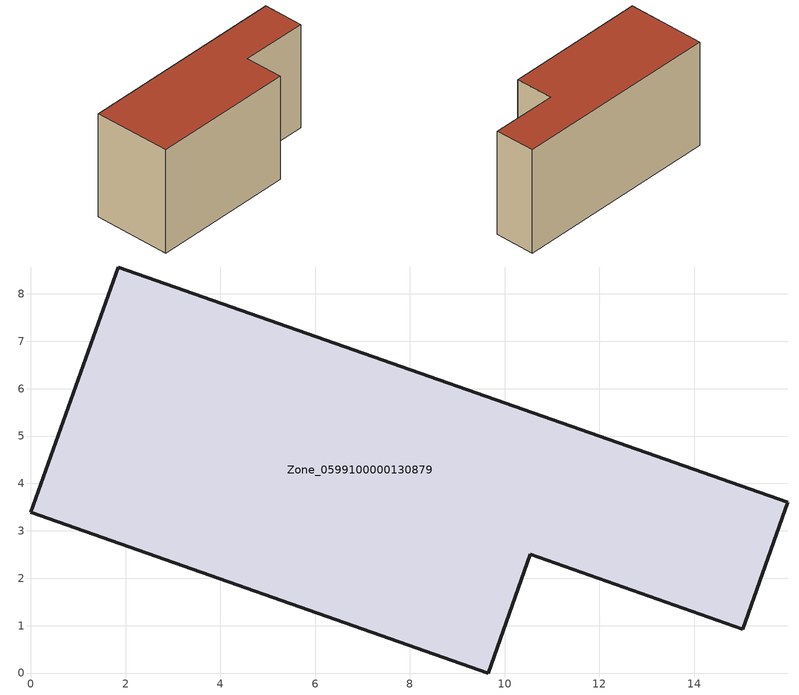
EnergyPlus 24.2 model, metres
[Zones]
Zone_0599100000130879
 floor ground (C_G): 0,3.39 1.84,8.57 15.97,3.6 15.02,0.92 10.54,2.51 9.65,0 z0.55
 wall outside (C_F): 1.84,8.57 0,3.39 9.65,0 10.54,2.51 15.02,0.92 15.97,3.6 1.84,8.57 z0.55:8.17
 roof outside (C_R): 15.97,3.6 1.84,8.57 0,3.39 9.65,0 10.54,2.51 15.02,0.92 z8.17
[BUILDING]
Pand.0599100000130879: North Axis=0; Terrain=City; Loads Convergence Tolerance Value=0.04; Temperature Convergence Tolerance Value=0.4; Solar Distribution=FullExterior; Maximum Number of Warmup Days=25; Minimum Number of Warmup Days=1
[Site:Location]
Rotterdam.The.Hague.AP_ZH_NLD Design_Conditions: Latitude=51.96; Longitude=4.45; Time Zone=1; Elevation=-4.5
[SITE:GROUNDTEMPERATURE:BUILDINGSURFACE]
18, 18, 18, 18, 18, 18, 18, 18, 18, 18, 18, 18
[MATERIAL] Thermal Absorptance=0.9; Solar Absorptance=0.7; Visible Absorptance=0.7
Name | Roughness | Thickness | Conductivity | Density | Specific Heat
G.TI.1975-1991 | MediumSmooth | 0.15 | 0.288461 | 540 | 1210
F.TI.1975-1991 | Rough | 0.3 | 0.230769 | 1920 | 840
R.TI.1975-1991 | MediumRough | 0.2 | 0.153846 | 1500 | 1000
[CONSTRUCTION]
C_G: G.TI.1975-1991
C_F: F.TI.1975-1991
C_R: R.TI.1975-1991
[ZONE]
Zone_0599100000130879: Type=1; Multiplier=1; Ceiling Height=Autocalculate; Volume=Autocalculate; Floor Area=autocalculate; Part of Total Floor Area=Yes
[ZONEINFILTRATION:DESIGNFLOWRATE]
Infil_Zone_0599100000130879: Zone or ZoneList or Space or SpaceList=Zone_0599100000130879; Schedule=AlwaysOn; Design Flow Rate Calculation Method=Flow/Area; Flow Rate per Floor Area=0.003; Constant Term Coefficient=1; Temperature Term Coefficient=0; Velocity Term Coefficient=0; Velocity Squared Term Coefficient=0
[HVACTEMPLATE:ZONE:IDEALLOADSAIRSYSTEM]
Zone_0599100000130879: Maximum Heating Supply Air Temperature=50; Minimum Cooling Supply Air Temperature=13; Maximum Heating Supply Air Humidity Ratio=0.0156; Minimum Cooling Supply Air Humidity Ratio=0.0077; Heating Limit=NoLimit; Cooling Limit=NoLimit; Dehumidification Control Type=ConstantSensibleHeatRatio; Cooling Sensible Heat Ratio=0.7; Dehumidification Setpoint=60; Humidification Control Type=None; Humidification Setpoint=30; Outdoor Air Method=None; Outdoor Air Flow Rate per Person=0.00944; Outdoor Air Flow Rate per Zone Floor Area=0; Outdoor Air Flow Rate per Zone=0; Demand Controlled Ventilation Type=None; Outdoor Air Economizer Type=NoEconomizer; Heat Recovery Type=None; Sensible Heat Recovery Effectiveness=0.7; Latent Heat Recovery Effectiveness=0.65
[ZONECONTROL:THERMOSTAT]
ThermostatControl_Zone_0599100000130879: Zone or ZoneList=Zone_0599100000130879; Control Type Schedule=DualSetpointControlType; Control 1=Thermostat_Zone_0599100000130879; Temperature Difference Between Cutout And Setpoint=0
[THERMOSTATSETPOINT:DUALSETPOINT]
Thermostat_Zone_0599100000130879: Heating Setpoint Temperature Schedule=HeatingSetpoint_Zone_0599100000130879; Cooling Setpoint Temperature Schedule=CoolingSetpoint_Zone_0599100000130879
[SCHEDULE:COMPACT]
HeatingSetpoint_Zone_0599100000130879: Through: 12/31, For: AllDays, Until: 24:00, 21
CoolingSetpoint_Zone_0599100000130879: Through: 12/31, For: AllDays, Until: 24:00, 24
DualSetpointControlType: Through: 12/31, For: AllDays, Until: 24:00, 4
AlwaysOn: Through: 12/31, For: AllDays, Until: 24:00, 1
